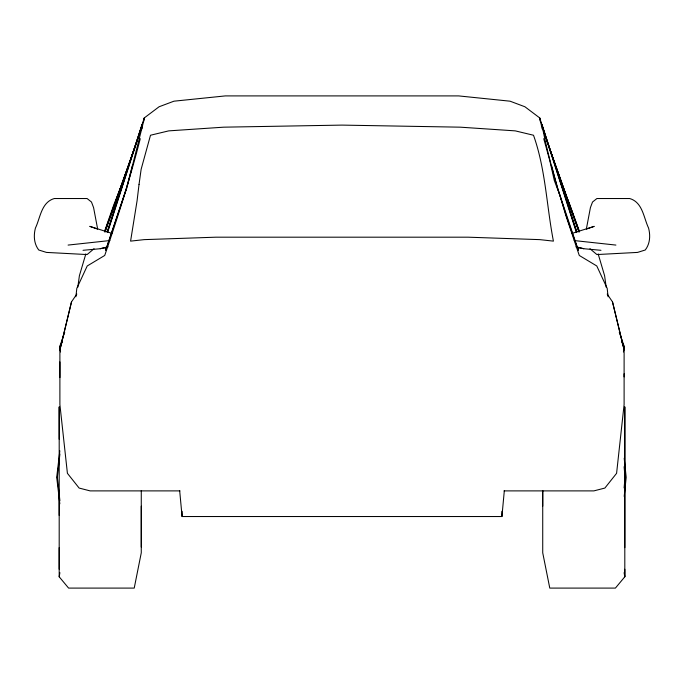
<?xml version="1.0" encoding="UTF-8"?>
<svg xmlns="http://www.w3.org/2000/svg" width="684" height="684" viewBox="0 0 684 684"><rect width="100%" height="100%" fill="white"/><g stroke="black" fill="none" stroke-linecap="round" stroke-linejoin="round"><path stroke-width="1.03" d="M59.192 569.225L59.192 406.98L59.192 439.256M59.893 377.585L59.893 361.904M64.715 332.219L59.893 346.147L59.893 404.535L67.408 473.311L79.122 488.06L90.126 490.89L179.969 490.89M141.272 506.211L141.272 552.809L134.226 588.095L68.597 588.095L59.192 576.8L59.192 547.662M179.695 490.89L182.081 516.531L501.919 516.531L501.919 511.29M542.728 506.211L542.728 490.736L542.728 552.809L549.774 588.095L615.403 588.095L624.808 576.8L624.808 569.225M624.107 376.884L624.107 373.772M623.44 351.986L624.107 346.147L619.285 332.219M624.808 547.662L624.808 406.98L624.808 475.209M624.107 487.931L625.056 477.321L624.107 466.71M501.919 516.531L504.305 490.89M624.201 496.422L626.185 477.321L624.201 458.229M75.907 296.779L76.805 288.392L87.219 265.973L104.72 255.457C117.87 216.922 130.174 178.131 140.263 138.681M59.901 453.979L57.336 477.321L59.901 500.662M59.833 450.799L56.704 477.321L59.833 503.843M77.805 287.246L79.395 275.729L85.842 253.901M143.657 121.53L144.238 117.956L159.09 106.764L173.941 101.189L225.335 95.905L458.665 95.905L510.059 101.189L524.91 106.764L539.761 117.956L542.164 128.917M59.192 576.8L59.893 572.67M71.504 301.875L59.893 349.952L71.504 301.875L76.805 294.077M576.424 232.543L542.155 125.984C550.406 168.102 563.667 209.663 578.254 250.13L578.869 247.582M127.096 186.954L141.99 127.805L141.845 125.984L107.576 232.543M141.836 128.917L144.238 117.956M132.44 165.648L126.506 187.963L105.746 250.13L105.131 247.582M107.474 231.808L144.025 118.725M107.106 232.047L142.084 124.351L140.417 131.166L105.114 231.962M105.746 250.13L126.839 187.963M104.643 231.098L113.783 204.892L125.659 174.771M104.823 231.927L137.304 140.408M104.84 231.397L135.244 146.65M60.56 351.986L59.893 348.045L62.483 341.102M94.041 248.737L87.099 254.559L46.461 252.413L38.749 250.002C33.901 243.726 33.473 235.518 35.423 228.071C40.399 217.674 41.279 202.302 54.301 198.531L87.099 198.531L91.476 202.028L93.58 207.585L97.667 229.149L89.792 226.361L111.971 233.398M572.029 233.398L594.208 226.361L586.333 229.149L590.42 207.585L592.524 202.028L596.901 198.531L629.699 198.531C642.721 202.302 643.601 217.674 648.577 228.071C650.527 235.518 650.099 243.726 645.251 250.002L637.539 252.413L596.901 254.559L589.959 248.737M83.029 250.301L100.291 248.711L107.089 247.086M100.291 248.711L108.046 246.873M68.092 245.077L109.825 240.563M504.031 490.89L593.874 490.89L604.878 488.06L616.592 473.311L624.107 404.535L624.107 346.147M575.954 246.873L583.709 248.711L600.971 250.301M574.175 240.563L615.908 245.077M576.911 247.086L583.709 248.711M607.195 294.077L612.496 301.875L624.107 349.584M563.077 188.357L569.849 204.867L579.357 231.132M621.517 341.102L624.107 348.045M548.756 146.65L579.16 231.397M546.696 140.408L579.177 231.927M578.886 231.962L543.583 131.166L541.916 124.351L576.894 232.047M578.254 250.13L557.494 187.963L551.561 165.648M539.975 118.725L576.526 231.808M598.158 253.901L604.605 275.729L606.195 287.246M543.737 138.681L549.765 160.441L554.339 180.576L560.102 195.838L565.856 215.605L579.28 255.457L596.781 265.973L607.195 288.392L608.093 296.779M612.496 301.875L624.107 349.952M624.107 572.67L624.808 576.8L624.808 479.441M539.761 117.956L540.343 121.53M182.081 511.29L182.081 516.531M141.272 490.736L141.272 547.063M59.893 346.147L59.893 348.045M59.192 493.181L59.192 515.394M139.04 184.372L137.074 200.763L130.584 241.127L144.213 239.631L215.964 237.186L468.036 237.186L539.787 239.631L553.416 241.127C546.55 205.824 545.661 169.375 533.503 135.235L515.283 130.875L460.306 127.173L342 125.104L223.694 127.173L168.717 130.875L150.497 135.235L141.135 169.299L139.04 184.372"/></g></svg>
